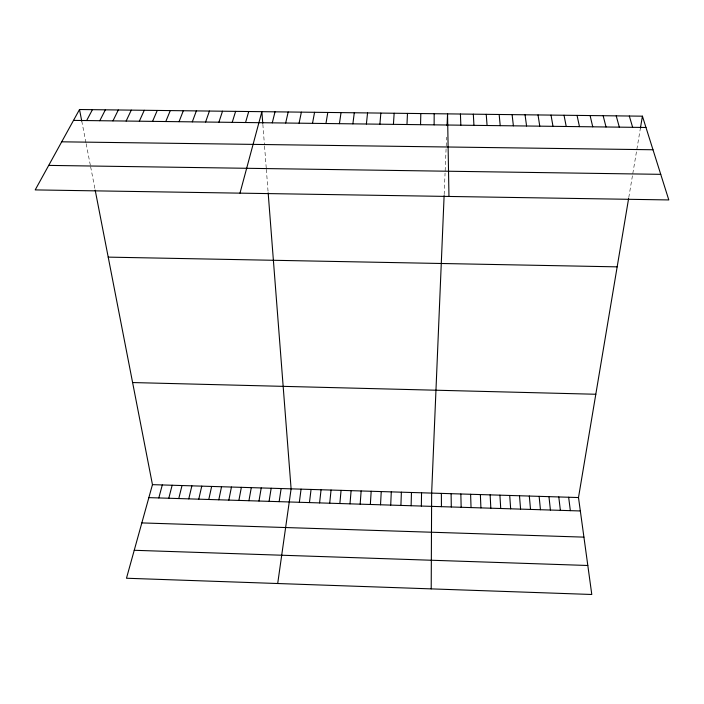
<?xml version="1.0" encoding="UTF-8"?>
<svg xmlns="http://www.w3.org/2000/svg" width="704" height="704" viewBox="0 0 704 704"><rect width="100%" height="100%" fill="white"/><g stroke="black" fill="none" stroke-linecap="round" stroke-linejoin="round"><path stroke-width="0.53" stroke-dasharray="3.52 2.64" d="M444.162 194.586L445.069 173.017M445.157 170.834L446.574 137.174M628.786 197.49L632.465 175.569M632.799 173.58L640.429 128.014M81.752 121.079L85.958 142.674M86.152 143.695L90.42 165.66M90.631 166.734L94.978 189.086M262.856 124.37L264.458 145.077M264.537 146.106L266.253 168.221M266.332 169.303L268.083 191.814"/><path stroke-width="1.06" d="M431.209 588.87L431.649 493.099L444.118 195.642M434.13 124.854L434.174 113.714M421.353 506.053L421.546 492.791M411.127 505.736L411.453 492.492M420.552 124.687L420.816 113.555M400.919 505.419L401.368 492.184M447.058 125.611L447.55 113.872L448.958 196.451M406.982 124.52L407.475 113.397M390.711 505.111L391.292 491.876M380.521 504.794L381.234 491.577M370.339 504.478L371.175 491.269M393.43 124.344L394.152 113.247M360.166 504.161L361.134 490.97M350.002 503.853L351.102 490.662M379.905 124.177L380.846 113.089M339.856 503.536L341.07 490.362M329.71 503.219L331.056 490.054M366.388 124.01L367.558 112.93M319.581 502.911L321.059 489.755M309.461 502.594L311.062 489.447M352.889 123.842L354.288 112.772M299.341 502.286L301.074 489.148M277.702 583.519L291.104 488.849L268.162 192.861M339.416 123.684L341.035 112.614M279.154 501.662L281.134 488.55M269.069 501.345L271.181 488.242M325.952 123.517L327.8 112.455M95.181 190.133L152.46 484.651L126.474 578.239L591.791 594.484L578.494 497.543L628.61 198.563M640.429 128.014L642.418 116.178L79.508 109.516L35.2 189.904L668.8 199.936L642.418 116.178M258.993 501.037L261.228 487.942M248.934 500.729L251.293 487.643M312.506 123.35L314.574 112.306M238.885 500.412L241.366 487.344M228.835 500.104L231.449 487.045M299.086 123.182L301.374 112.147M218.803 499.796L221.54 486.746M208.78 499.488L211.649 486.446M285.674 123.015L288.191 111.989M198.774 499.171L201.758 486.147M188.769 498.863L191.875 485.848M178.772 498.555L182.01 485.549M272.281 122.848L275.018 111.83M168.793 498.247L172.146 485.25M239.985 193.142L261.87 111.681L262.768 123.323M158.814 497.939L162.298 484.95M245.555 122.522L248.732 111.522M232.223 122.355L235.62 111.364M218.9 122.188L222.517 111.214M205.594 122.021L209.431 111.056M192.306 121.862L196.363 110.906M179.045 121.695L183.313 110.748M165.792 121.528L170.28 110.598M152.557 121.37L157.265 110.44M139.339 121.202L144.258 110.29M126.139 121.044L131.278 110.132M112.957 120.877L118.307 109.982M99.792 120.718L105.362 109.824M86.645 120.551L92.426 109.674M73.515 120.393L645.973 127.477M61.706 141.812L652.995 149.758M48.708 165.396L660.739 174.337M108.214 257.127L617.162 266.851M132.607 382.554L595.804 394.258M152.46 484.651L578.494 497.543M148.852 497.631L580.334 510.963M141.83 522.914L583.924 537.134M134.235 550.282L587.814 565.488M629.314 116.028L632.641 127.31M616.22 115.87L619.318 127.142M603.152 115.72L606.021 126.975M590.093 115.562L592.742 126.817M577.051 115.403L579.471 126.65M564.027 115.254L566.227 126.482M79.508 109.516L81.752 121.079M551.021 115.095L552.992 126.324M538.032 114.946L539.774 126.157M525.052 114.796L526.574 125.998M568.638 497.244L570.346 510.655M558.791 496.945L560.375 510.347M512.098 114.638L513.392 125.831M548.953 496.646L550.414 510.039M539.132 496.355L540.461 509.731M499.154 114.488L500.227 125.673M529.311 496.056L530.517 509.423M519.499 495.757L520.582 509.124M486.226 114.33L487.08 125.506M509.705 495.458L510.655 508.816M499.91 495.167L500.738 508.508M473.317 114.18L473.95 125.347M490.134 494.868L490.829 508.2M480.366 494.578L480.929 507.892M460.425 114.03L460.838 125.18M470.606 494.278L471.046 507.593M460.847 493.979L461.164 507.285M451.106 493.689L451.299 506.977M441.373 493.398L441.434 506.678"/></g></svg>
